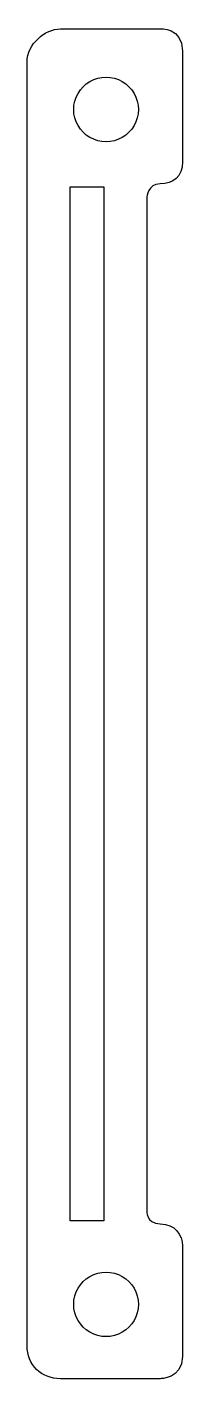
# Model space of a CAD drawing. Extents: x 44.1 to 51.2, y 19.9 to 81.
import ezdxf

# ---------------------------------------------------------------- set-up
doc = ezdxf.new("R2010")
doc.units = 0
doc.layers.get('0').update_dxf_attribs({"linetype": 'CONTINUOUS'})

msp = doc.modelspace()

# ---------------------------------------------------------------- linework, layer by layer
at = {"color": 7}
for points in [[(49.159001, 77.299994)], [(46.082001, 73.800018), (47.600001, 73.800018), (47.600001, 27.08202), (46.082001, 27.08202)], [(49.159001, 23.300008)], [(44.141001, 21.441039)]]:
    msp.add_lwpolyline(points, close=True, dxfattribs=at)
msp.add_lwpolyline([(49.540998, 73.341025), (49.540998, 27.541018)], dxfattribs=at)
for points in [[(44.141001, 79.441027), (44.141001, 80.264464), (44.96004, 80.941027), (45.641, 80.941027)], [(45.641, 80.941027), (46.321957, 80.941027), (49.978417, 80.942438), (50.141, 80.941027)], [(50.141, 80.941027), (50.141, 80.941027), (51.137591, 81.025702), (51.140998, 79.941026)], [(44.141001, 21.441039), (44.141001, 22.330067), (44.141001, 79.429854), (44.141001, 79.441027)], [(51.140998, 79.941026), (51.144413, 78.85635), (51.140998, 74.941028), (51.140998, 74.941028)], [(46.970501, 78.563525), (47.421917, 78.82415), (47.978084, 78.82415), (48.429501, 78.563525)], [(46.241001, 77.299994), (46.241001, 77.821244), (46.519084, 78.302899), (46.970501, 78.563525)], [(48.429501, 78.563525), (48.880917, 78.302899), (49.159001, 77.821244), (49.159001, 77.299994)], [(46.970501, 76.036463), (46.519084, 76.297088), (46.241001, 76.778743), (46.241001, 77.299994)], [(49.159001, 77.299994), (49.159001, 76.778743), (48.880917, 76.297088), (48.429501, 76.036463)], [(48.429501, 76.036463), (47.978084, 75.775837), (47.421917, 75.775837), (46.970501, 76.036463)], [(51.140998, 74.941028), (51.163688, 74.242977), (50.712316, 73.941027), (50.141, 73.941027)], [(50.141, 73.941027), (49.569683, 73.941027), (49.540998, 73.341025), (49.540998, 73.341025)], [(49.540998, 27.541018), (49.540998, 27.541018), (49.475283, 26.950581), (50.141, 26.941014)], [(50.141, 26.941014), (50.806717, 26.931418), (51.140998, 26.445178), (51.140998, 25.941016)], [(51.140998, 25.941016), (51.140998, 24.274352), (51.150988, 21.953639), (51.140998, 20.941026)], [(46.241001, 23.300008), (46.241001, 23.821259), (46.519084, 24.302914), (46.970501, 24.563539)], [(46.970501, 24.563539), (47.421917, 24.824165), (47.978084, 24.824165), (48.429501, 24.563539)], [(48.429501, 24.563539), (48.880917, 24.302914), (49.159001, 23.821259), (49.159001, 23.300008)], [(46.970501, 22.036477), (46.519084, 22.297103), (46.241001, 22.778758), (46.241001, 23.300008)], [(49.159001, 23.300008), (49.159001, 22.778758), (48.880917, 22.297103), (48.429501, 22.036477)], [(48.429501, 22.036477), (47.978084, 21.775852), (47.421917, 21.775852), (46.970501, 22.036477)], [(45.641, 19.941028), (44.776706, 19.941028), (44.141001, 20.551982), (44.141001, 21.441039)], [(51.140998, 20.941026), (51.131007, 19.928412), (50.141, 19.941028), (50.141, 19.941028)], [(50.141, 19.941028), (50.141, 19.941028), (46.505292, 19.941028), (45.641, 19.941028)]]:
    msp.add_open_spline(points, degree=3, dxfattribs=at)

doc.saveas('drawing.dxf')
